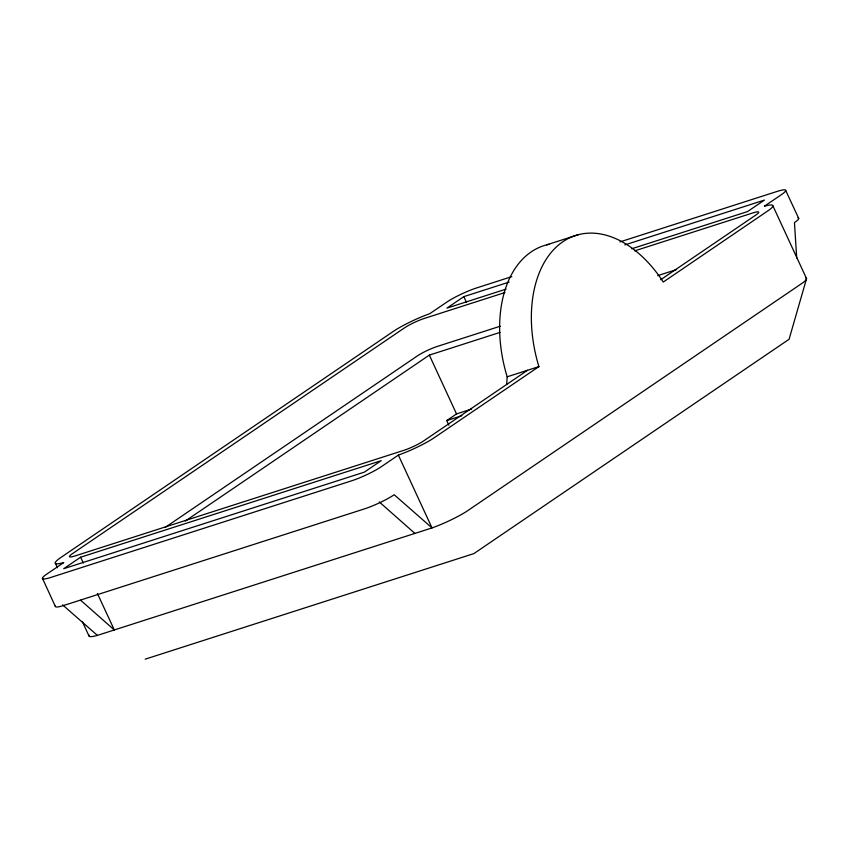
<?xml version="1.0" encoding="UTF-8"?>
<svg xmlns="http://www.w3.org/2000/svg" width="849" height="849" viewBox="0 0 849 849"><rect width="100%" height="100%" fill="white"/><g stroke="black" fill="none" stroke-linecap="round" stroke-linejoin="round"><path stroke-width="1.27" d="M506.683 384.491L507.171 376.807A116.366 75.105 72.2 0 1 549.07 244.31M806.348 279.363L789.082 339.271L473.88 553.601L145.179 659.174M80.613 557.209L63.717 568.703L364.327 472.15L381.222 460.667L80.613 557.209L83.308 563.046M509.103 282.091L463.83 296.63L446.935 308.113L506.046 289.127M165.258 527.356L417.464 355.858A15.59 2.218 -24.8 0 1 437.309 346.424L500.284 326.207M185.273 521.063L429.339 355.105L500.04 332.394M448.877 425.243L446.723 420.573L456.518 413.919L471.662 409.048M619.993 241.891L777.217 191.396A23.379 3.332 -24.8 0 1 781.441 194.623L764.397 206.211A31.169 4.447 -24.8 0 1 769.247 209.915L663.281 282.038A116.366 75.105 72.2 0 0 562.919 241.7A116.366 75.105 72.2 0 0 538.903 366.609L432.555 438.859A31.169 4.447 -24.8 0 1 398.361 455.106L381.328 466.685A23.379 3.332 -24.8 0 1 351.55 480.842L50.94 577.394A23.379 3.332 -24.8 0 1 46.716 574.157L63.749 562.579A31.169 4.447 -24.8 0 1 60.937 557.422L393.183 331.492A31.169 4.447 -24.8 0 1 429.785 313.674L446.829 302.095A23.379 3.332 -24.8 0 1 476.607 287.938L511.82 276.625M527.569 370.249L423.63 440.928A15.59 2.218 -24.8 0 1 403.784 450.363L75.083 555.925A15.59 2.218 -24.8 0 1 72.271 553.781L404.517 327.852A15.59 2.218 -24.8 0 1 424.373 318.417L504.975 292.534M660.702 279.724L755.886 214.999A15.59 2.218 -24.8 0 0 753.063 212.855L634.681 250.869M89.103 635.052A31.169 4.447 -24.8 0 0 97.402 635.392L432.014 527.919A31.169 4.447 -24.8 0 0 466.197 511.682L802.889 282.728A31.169 4.447 -24.8 0 0 805.51 277.835M546.703 244.852L578.434 234.664M624.822 244.926L764.44 200.077L747.544 211.571L631.826 248.736M657.699 275.649L676.589 269.579M507.171 376.807L538.903 366.609M446.723 420.573L461.867 415.713M62.571 604.838L97.402 635.392M379.248 501.908L414.938 533.437M80.623 600.211L114.328 629.979L97.38 593.462M785.707 190.463L798.718 218.416M772.898 205.819L806.55 278.631M463.83 296.63L466.526 302.467M429.339 355.105L456.518 413.919M55.249 562.961L57.456 567.737M82.279 621.457L88.901 635.784M398.361 455.106L432.014 527.919L394.201 494.744A23.379 3.332 -24.8 0 1 364.412 508.901L63.802 605.443A23.379 3.332 -24.8 0 1 55.472 605.825M42.45 578.318L55.323 606.377M796.712 258.022L794.452 222.576A23.379 3.332 -24.8 0 0 797.933 217.822"/></g></svg>
